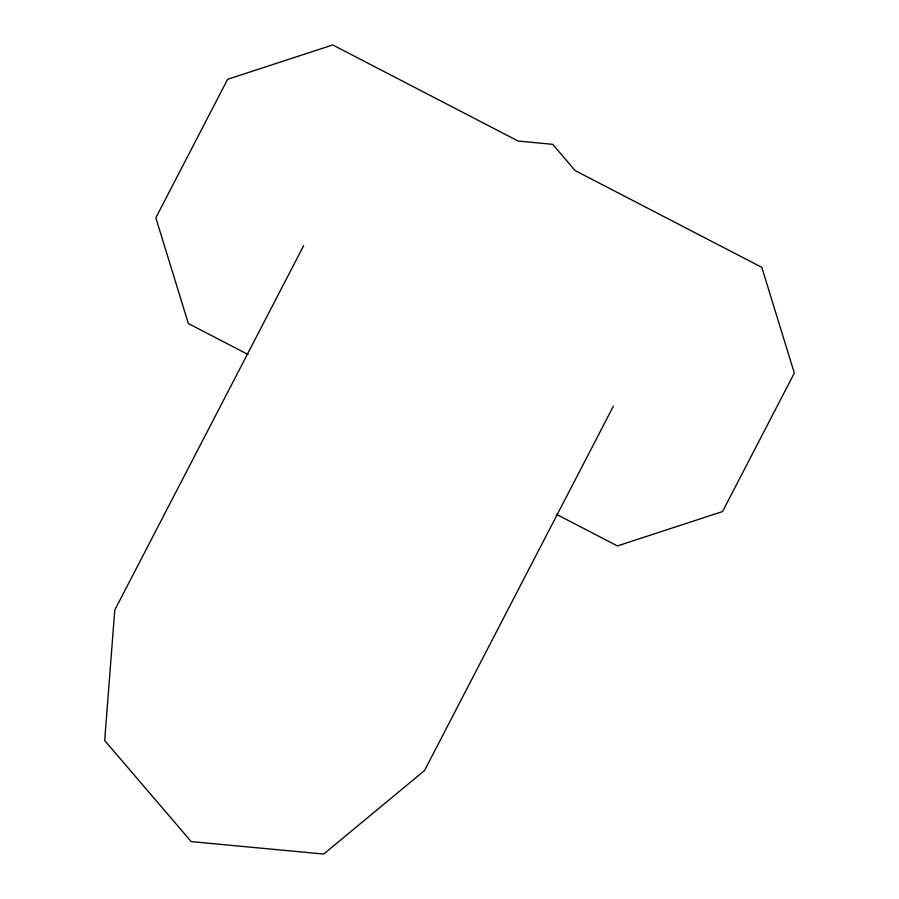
<?xml version="1.0" encoding="UTF-8"?>
<svg xmlns="http://www.w3.org/2000/svg" width="899" height="899" viewBox="0 0 899 899"><rect width="100%" height="100%" fill="white"/><g stroke="black" fill="none" stroke-linecap="round" stroke-linejoin="round"><path stroke-width="1.35" d="M303.66 245.652L114.78 610.028L104.677 740.529L191.217 841.61L323.685 854.05L424.508 770.567L613.376 406.202M248.113 354.521L188.352 323.539L155.83 217.816L227.616 79.314L332.754 44.95L518.206 141.076L552.66 144.312L575.158 170.596L761.801 267.34L794.323 373.074L722.526 511.565L617.388 545.929L556.391 514.318"/></g></svg>
